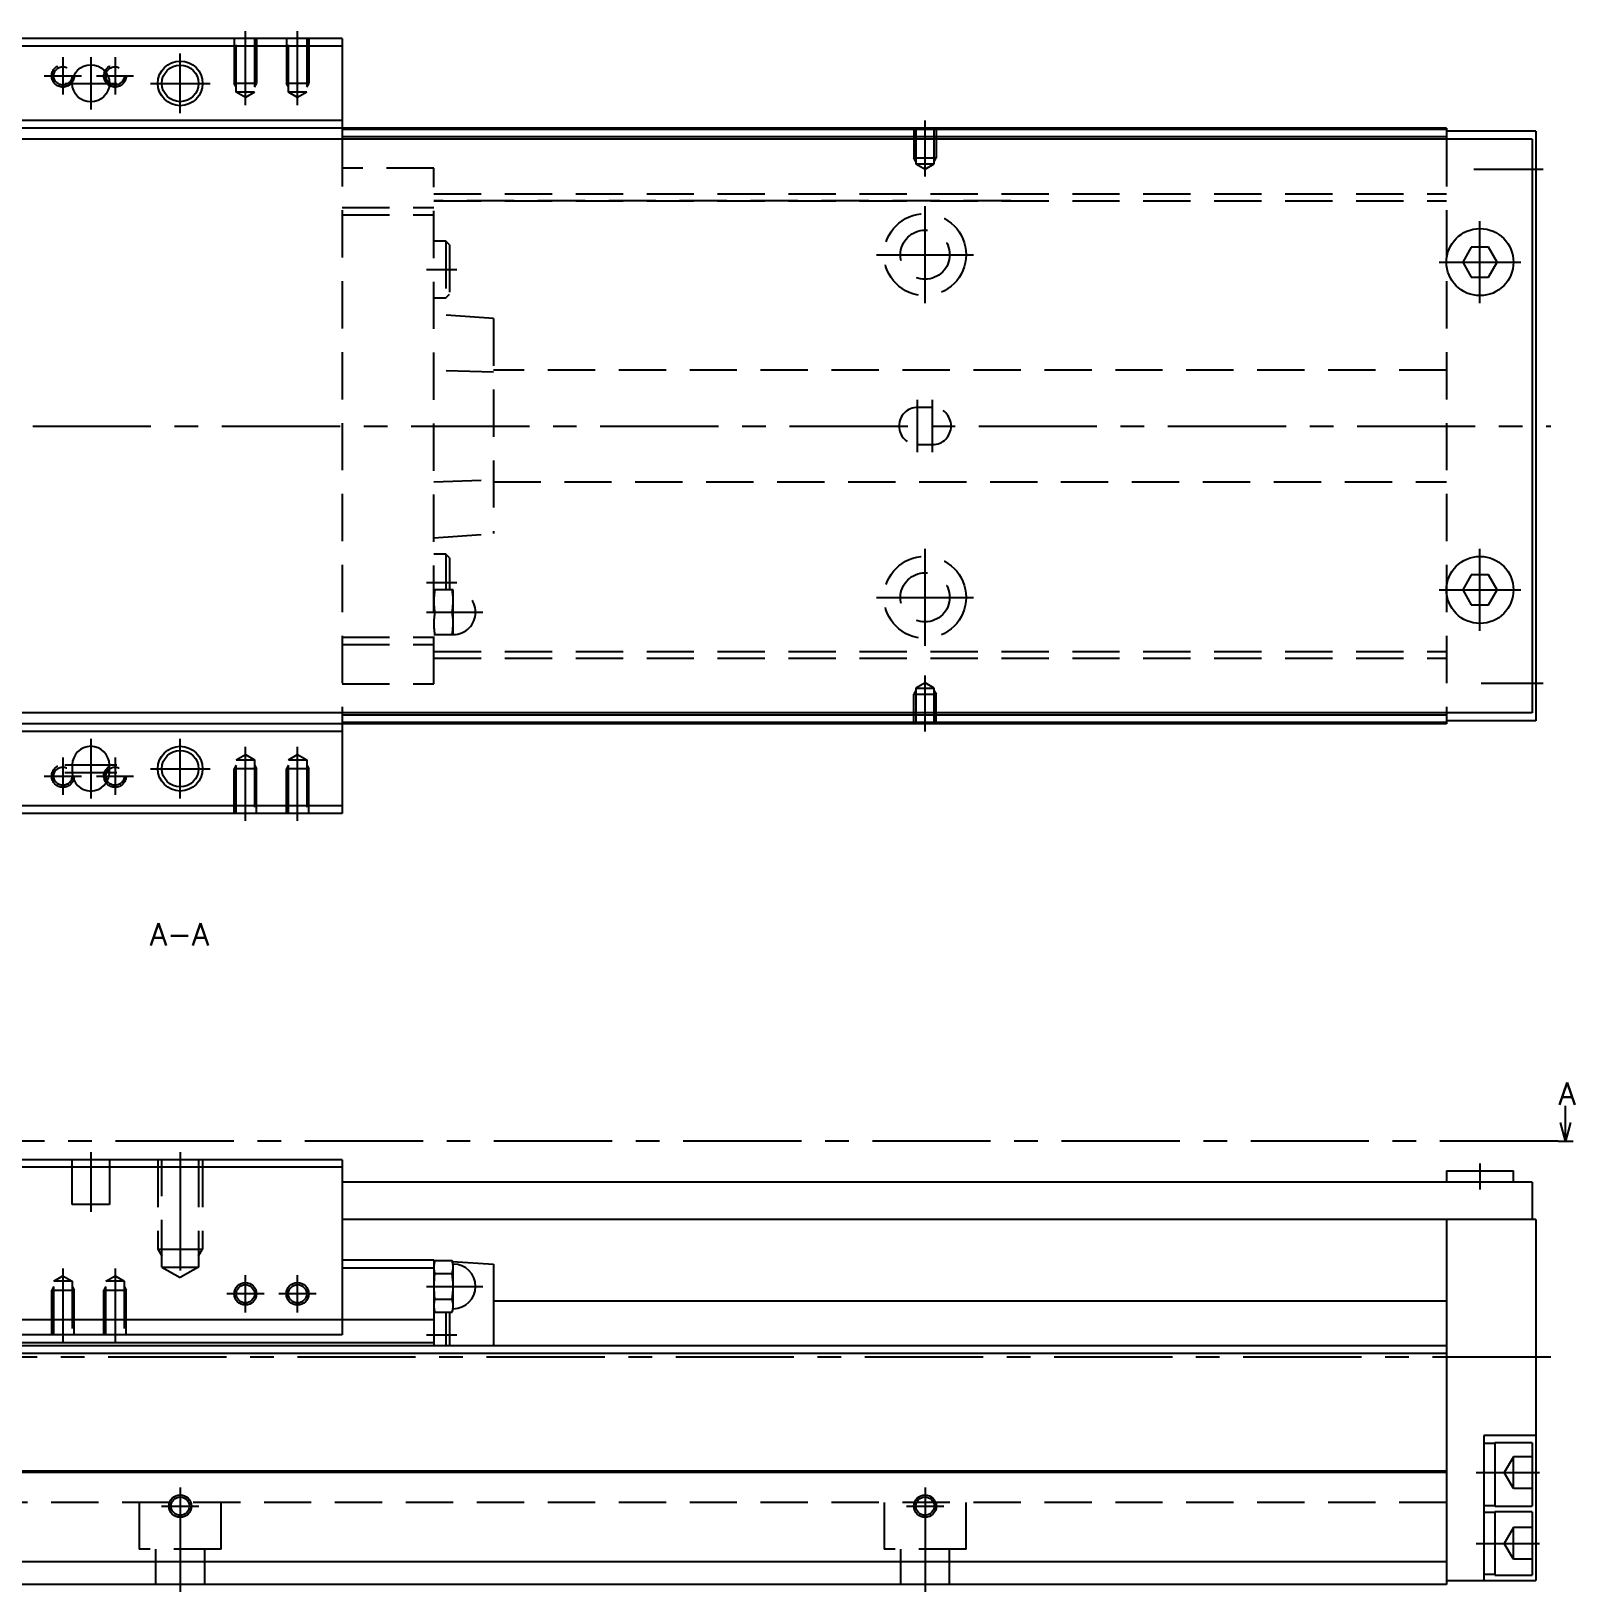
# Model space of a CAD drawing. Extents: x -2 to 736, y -8 to 353.
# Drawn here: x 528.7 to 735.9, y 9 to 218.5 of the extents above; entities that cross this region are included whole.
import ezdxf

# ---------------------------------------------------------------- set-up
doc = ezdxf.new("R2010")
doc.units = 0
doc.header["$LTSCALE"] = 0.5
doc.linetypes.add('CENTER', pattern=[50.8, 31.75, -6.35, 6.35, -6.35])
doc.linetypes.add('DASHED', pattern=[19.05, 12.7, -6.35])
for name, color, linetype in [('MSM_CENTER', 1, 'CENTER'), ('MSM_CONTINUOUS', 7, 'CONTINUOUS'), ('MSM_DASHED', 4, 'DASHED'), ('MSM_NARROW', 5, 'CONTINUOUS'), ('MSM_PART_NUMBER', 7, 'CONTINUOUS')]:
    doc.layers.add(name, color=color, linetype=linetype)
doc.styles.get("Standard").update_dxf_attribs({"font": 'txt.shx', "height": 3, "bigfont": 'bigfont.shx'})

msp = doc.modelspace()

# ---------------------------------------------------------------- linework, layer by layer
at = {"layer": 'MSM_CENTER'}
for p, q in [((557.42, 208.59), (557.42, 218.5)), ((564.42, 208.59), (564.42, 218.5)), ((532.92, 215), (532.92, 210)), ((536.67, 215), (536.67, 208)), ((539.92, 215), (539.92, 210)), ((548.67, 207.5), (548.67, 215.5)), ((530.42, 212.5), (535.42, 212.5)), ((537.42, 212.5), (542.42, 212.5)), ((533.17, 211.5), (540.17, 211.5)), ((544.67, 211.5), (552.67, 211.5)), ((648.67, 198.99), (648.67, 206.5)), ((722.34, 200), (731.67, 200)), ((648.67, 182), (648.67, 195)), ((723.17, 182), (723.17, 193)), ((581.72, 186.5), (585.82, 186.5)), ((642.17, 188.5), (655.17, 188.5)), ((717.67, 187.5), (728.67, 187.5)), ((647.67, 162), (647.67, 169)), ((649.67, 162), (649.67, 169)), ((325.67, 165.5), (732.67, 165.5)), ((648.67, 136), (648.67, 149)), ((723.17, 138), (723.17, 149)), ((581.72, 144.5), (585.82, 144.5)), ((642.17, 142.5), (655.17, 142.5)), ((717.67, 143.5), (728.67, 143.5)), ((581.72, 140.5), (589.32, 140.5)), ((648.67, 124.5), (648.67, 132.01)), ((723.34, 131), (731.67, 131)), ((536.67, 123.5), (536.67, 115.5)), ((548.67, 115.5), (548.67, 123.5)), ((557.42, 112.5), (557.42, 122.41)), ((564.42, 112.5), (564.42, 122.41)), ((532.92, 121), (532.92, 116)), ((533.17, 120), (540.17, 120)), ((539.92, 121), (539.92, 116)), ((544.67, 119.5), (552.67, 119.5)), ((530.42, 118.5), (535.42, 118.5)), ((533.17, 119), (540.17, 119)), ((537.42, 118.5), (542.42, 118.5)), ((733.67, 69.5), (320.67, 69.5)), ((536.67, 68), (536.67, 60)), ((548.67, 68), (548.67, 50.78)), ((723.17, 66.5), (723.17, 63)), ((532.92, 52.41), (532.92, 42.5)), ((539.92, 52.41), (539.92, 42.5)), ((557.42, 46.5), (557.42, 51.5)), ((564.42, 46.5), (564.42, 51.5)), ((559.92, 49), (554.92, 49)), ((566.92, 49), (561.92, 49)), ((581.72, 50), (589.32, 50)), ((581.72, 43.5), (585.82, 43.5)), ((732.67, 40.5), (325.67, 40.5)), ((722.67, 25), (731.17, 25)), ((548.67, 23), (548.67, 9)), ((648.67, 23), (648.67, 9)), ((546.17, 20.5), (551.17, 20.5)), ((646.17, 20.5), (651.17, 20.5)), ((722.67, 15.5), (731.17, 15.5))]:
    msp.add_line(p, q, dxfattribs=at)
at = {"layer": 'MSM_CONTINUOUS'}
for p, q in [((570.42, 217.5), (526.92, 217.5)), ((570.42, 216.5), (526.92, 216.5)), ((570.42, 217.5), (570.42, 204)), ((718.67, 205.5), (378.67, 205.5)), ((570.42, 206.5), (526.92, 206.5)), ((570.42, 205.5), (526.92, 205.5)), ((718.67, 205.5), (718.67, 204)), ((730.17, 204), (365.17, 204)), ((718.67, 205.3), (570.42, 205.3)), ((718.67, 204.3), (570.42, 204.3)), ((730.67, 205.1), (718.67, 205.1)), ((730.17, 204), (730.17, 127)), ((730.67, 205.1), (730.67, 125.9)), ((722.01, 189.5), (720.86, 187.5)), ((724.32, 189.5), (722.01, 189.5)), ((725.48, 187.5), (724.32, 189.5)), ((720.86, 187.5), (722.01, 185.5)), ((724.32, 185.5), (725.48, 187.5)), ((722.01, 185.5), (724.32, 185.5)), ((722.01, 145.5), (720.86, 143.5)), ((724.32, 145.5), (722.01, 145.5)), ((725.48, 143.5), (724.32, 145.5)), ((720.86, 143.5), (722.01, 141.5)), ((724.32, 141.5), (725.48, 143.5)), ((722.01, 141.5), (724.32, 141.5)), ((730.17, 127), (365.17, 127)), ((570.42, 127), (570.42, 113.5)), ((718.67, 126.7), (570.42, 126.7)), ((718.67, 125.7), (570.42, 125.7)), ((718.67, 127), (718.67, 125.5)), ((730.67, 125.9), (718.67, 125.9)), ((718.67, 125.5), (378.67, 125.5)), ((570.42, 125.5), (526.92, 125.5)), ((570.42, 124.5), (526.92, 124.5)), ((534.17, 120), (534.17, 119)), ((539.17, 119), (539.17, 120)), ((570.42, 114.5), (526.92, 114.5)), ((570.42, 113.5), (526.92, 113.5)), ((734.67, 69.5), (734.67, 74.23)), ((734.67, 69.5), (734, 72)), ((735.34, 72), (734.67, 69.5)), ((733.67, 69.5), (735.67, 69.5)), ((570.42, 67), (526.92, 67)), ((570.42, 66), (526.92, 66)), ((570.42, 67), (570.42, 43.5)), ((718.67, 65.5), (718.67, 64)), ((718.67, 65.5), (727.67, 65.5)), ((727.67, 64), (727.67, 65.5)), ((730.17, 64), (570.42, 64)), ((730.17, 64), (730.17, 59)), ((730.67, 59), (570.42, 59)), ((718.67, 59), (718.67, 10)), ((730.67, 59), (730.67, 10.5)), ((582.72, 53.5), (570.42, 53.5)), ((570.42, 52.5), (582.72, 52.5)), ((582.72, 53.5), (583.29, 53.46)), ((582.72, 53.5), (582.72, 42)), ((582.84, 53.46), (582.72, 53)), ((582.72, 52.41), (582.72, 52.6)), ((582.84, 53.46), (585.19, 53.46)), ((585.32, 53), (585.19, 53.46)), ((585.22, 53.34), (590.72, 53)), ((585.32, 47), (585.32, 53)), ((590.72, 53), (590.72, 42)), ((582.84, 51.73), (585.19, 51.73)), ((582.84, 48.27), (585.19, 48.27)), ((582.72, 47), (582.84, 46.54)), ((582.84, 46.54), (585.19, 46.54)), ((584.32, 46.54), (584.32, 42)), ((584.82, 46.54), (584.82, 42)), ((585.19, 46.54), (585.32, 47)), ((718.67, 48), (590.72, 48)), ((582.72, 45.5), (514.62, 45.5)), ((718.67, 42), (378.67, 42)), ((582.72, 42.4), (514.62, 42.4)), ((570.42, 43.5), (526.92, 43.5)), ((718.67, 41), (378.67, 41)), ((723.67, 30), (723.67, 10.5)), ((730.67, 30), (723.67, 30)), ((725.17, 28.9), (723.67, 28.9)), ((730.17, 29), (725.17, 29)), ((725.17, 29), (725.17, 20.5)), ((730.17, 29), (730.17, 20.5)), ((718.67, 25.2), (378.67, 25.2)), ((718.67, 25), (378.67, 25)), ((723.67, 20.6), (725.17, 20.6)), ((725.17, 19.65), (723.67, 19.65)), ((725.17, 20.5), (730.17, 20.5)), ((730.17, 19.75), (725.17, 19.75)), ((725.17, 19.75), (725.17, 11.25)), ((730.17, 19.75), (730.17, 11.25)), ((718.67, 13), (378.67, 13)), ((718.67, 10.5), (730.67, 10.5)), ((723.67, 11.35), (725.17, 11.35)), ((725.17, 11.25), (730.17, 11.25)), ((718.67, 10), (378.67, 10))]:
    msp.add_line(p, q, dxfattribs=at)
for centre, radius in [((536.67, 211.5), 2.5), ((548.67, 211.5), 2.46), ((723.17, 187.5), 4.5), ((723.17, 143.5), 4.5), ((548.67, 119.5), 2.46), ((557.42, 49), 1.23), ((564.42, 49), 1.23), ((548.67, 20.5), 1.23), ((648.67, 20.5), 1.23)]:
    msp.add_circle(centre, radius, dxfattribs=at)
for centre, radius, start, end in [((536.67, 120), 2.5, 0, 180), ((536.67, 119), 2.5, 180, 0), ((586.02, 52.57), 3.31, 164.2277, 179.4294), ((586.02, 52.63), 3.31, 180.5738, 195.7691), ((582.01, 52.56), 3.31, 0.5738, 15.7691), ((582.01, 52.63), 3.31, 344.2277, 359.4294), ((585.32, 50), 3, 270, 90), ((595.6, 49.95), 12.89, 172.0306, 179.7562), ((572.33, 49.94), 12.98, 0.2719, 7.9413), ((596.17, 50.1), 13.46, 180.407, 187.8062), ((586.02, 47.37), 3.31, 164.2277, 179.4294), ((571.86, 50.1), 13.46, 352.1938, 359.593), ((582.01, 47.37), 3.31, 0.5738, 15.7691), ((586.02, 47.44), 3.31, 180.5738, 195.7691), ((582.01, 47.43), 3.31, 344.2277, 359.4294)]:
    msp.add_arc(centre, radius, start, end, dxfattribs=at)
at = {"layer": 'MSM_DASHED'}
for p, q in [((555.92, 217.5), (555.92, 211.5)), ((556.19, 210.3), (556.19, 217.5)), ((558.65, 217.5), (558.65, 210.3)), ((558.92, 217.5), (558.92, 211.5)), ((562.92, 217.5), (562.92, 211.5)), ((563.19, 210.3), (563.19, 217.5)), ((565.65, 217.5), (565.65, 210.3)), ((565.92, 217.5), (565.92, 211.5)), ((558.92, 211.5), (555.92, 211.5)), ((556.19, 211.03), (555.92, 211.5)), ((558.65, 210.3), (556.19, 210.3)), ((557.42, 209.59), (556.19, 210.3)), ((558.65, 210.3), (557.42, 209.59)), ((558.65, 211.03), (558.92, 211.5)), ((565.92, 211.5), (562.92, 211.5)), ((563.19, 211.03), (562.92, 211.5)), ((565.65, 210.3), (563.19, 210.3)), ((564.42, 209.59), (563.19, 210.3)), ((565.65, 210.3), (564.42, 209.59)), ((565.65, 211.03), (565.92, 211.5)), ((647.17, 205.5), (647.17, 201.5)), ((647.44, 205.5), (647.44, 200.7)), ((649.9, 200.7), (649.9, 205.5)), ((650.17, 205.5), (650.17, 201.5)), ((570.42, 204), (570.42, 127)), ((718.67, 204), (718.67, 127)), ((647.17, 201.5), (650.17, 201.5)), ((647.44, 201.03), (647.17, 201.5)), ((649.9, 201.03), (650.17, 201.5)), ((582.72, 200.1), (570.42, 200.1)), ((582.72, 130.9), (582.72, 200.1)), ((647.44, 200.7), (649.9, 200.7)), ((647.44, 200.7), (648.67, 199.99)), ((648.67, 199.99), (649.9, 200.7)), ((570.42, 194.85), (582.72, 194.85)), ((582.72, 196.65), (718.67, 196.65)), ((660.17, 195.75), (582.72, 195.75)), ((582.72, 195.75), (718.67, 195.75)), ((570.42, 193.85), (582.72, 193.85)), ((584.32, 190.3), (582.72, 190.3)), ((584.32, 190.3), (584.32, 182.7)), ((584.82, 189.8), (584.32, 190.3)), ((584.82, 189.8), (584.82, 183.2)), ((582.72, 182.7), (584.32, 182.7)), ((584.32, 182.7), (584.82, 183.2)), ((590.72, 179.94), (582.72, 180.5)), ((590.72, 179.94), (590.72, 151.06)), ((590.72, 172.73), (582.72, 172.98)), ((718.67, 173), (590.72, 173)), ((649.67, 168), (647.67, 168)), ((647.67, 163), (649.67, 163)), ((582.72, 158.02), (590.72, 158.27)), ((590.72, 158), (718.67, 158)), ((582.72, 150.5), (590.72, 151.06)), ((584.32, 148.3), (582.72, 148.3)), ((584.82, 147.8), (584.32, 148.3)), ((584.32, 148.3), (584.32, 143.5)), ((584.82, 147.8), (584.82, 143.5)), ((585.32, 143.5), (582.72, 143.5)), ((585.32, 137.5), (585.32, 143.5)), ((582.84, 140.5), (585.19, 140.5)), ((570.42, 137.15), (582.72, 137.15)), ((582.72, 137.5), (585.32, 137.5)), ((570.42, 136.15), (582.72, 136.15)), ((582.72, 135.25), (718.67, 135.25)), ((582.72, 134.35), (718.67, 134.35)), ((570.42, 130.9), (582.72, 130.9)), ((647.44, 129.97), (647.17, 129.5)), ((648.67, 131.01), (647.44, 130.3)), ((647.44, 130.3), (649.9, 130.3)), ((647.44, 130.3), (647.44, 125.5)), ((649.9, 130.3), (648.67, 131.01)), ((649.9, 125.5), (649.9, 130.3)), ((649.9, 129.97), (650.17, 129.5)), ((647.17, 129.5), (650.17, 129.5)), ((647.17, 125.5), (647.17, 129.5)), ((650.17, 125.5), (650.17, 129.5)), ((556.19, 119.97), (555.92, 119.5)), ((558.92, 119.5), (555.92, 119.5)), ((555.92, 113.5), (555.92, 119.5)), ((556.19, 120.7), (557.42, 121.41)), ((556.19, 113.5), (556.19, 120.7)), ((556.19, 120.7), (558.65, 120.7)), ((557.42, 121.41), (558.65, 120.7)), ((558.65, 120.7), (558.65, 113.5)), ((558.65, 119.97), (558.92, 119.5)), ((558.92, 113.5), (558.92, 119.5)), ((563.19, 119.97), (562.92, 119.5)), ((565.92, 119.5), (562.92, 119.5)), ((562.92, 113.5), (562.92, 119.5)), ((563.19, 120.7), (564.42, 121.41)), ((563.19, 120.7), (565.65, 120.7)), ((563.19, 113.5), (563.19, 120.7)), ((564.42, 121.41), (565.65, 120.7)), ((565.65, 120.7), (565.65, 113.5)), ((565.65, 119.97), (565.92, 119.5)), ((565.92, 113.5), (565.92, 119.5)), ((534.17, 61), (534.17, 67)), ((539.17, 67), (539.17, 61)), ((545.67, 67), (545.67, 55)), ((546.21, 52.6), (546.21, 67)), ((551.12, 67), (551.12, 52.6)), ((551.67, 67), (551.67, 55)), ((539.17, 61), (534.17, 61)), ((545.67, 55), (551.67, 55)), ((545.67, 55), (546.21, 54.06)), ((551.12, 54.06), (551.67, 55)), ((546.21, 52.6), (551.12, 52.6)), ((546.21, 52.6), (548.67, 51.18)), ((551.12, 52.6), (548.67, 51.18)), ((531.69, 50.7), (532.92, 51.41)), ((531.69, 43.5), (531.69, 50.7)), ((534.15, 50.7), (531.69, 50.7)), ((532.92, 51.41), (534.15, 50.7)), ((534.15, 50.7), (534.15, 43.5)), ((538.69, 50.7), (539.92, 51.41)), ((538.69, 43.5), (538.69, 50.7)), ((541.15, 50.7), (538.69, 50.7)), ((539.92, 51.41), (541.15, 50.7)), ((541.15, 50.7), (541.15, 43.5)), ((531.69, 49.97), (531.42, 49.5)), ((531.42, 43.5), (531.42, 49.5)), ((531.42, 49.5), (534.42, 49.5)), ((534.15, 49.97), (534.42, 49.5)), ((534.42, 43.5), (534.42, 49.5)), ((538.69, 49.97), (538.42, 49.5)), ((538.42, 43.5), (538.42, 49.5)), ((538.42, 49.5), (541.42, 49.5)), ((541.15, 49.97), (541.42, 49.5)), ((541.42, 43.5), (541.42, 49.5)), ((727.67, 27.12), (726.44, 25)), ((727.67, 22.88), (727.67, 27.12)), ((730.17, 27.12), (727.67, 27.12)), ((727.67, 22.88), (726.44, 25)), ((727.67, 25), (730.17, 25)), ((718.67, 21), (378.67, 21)), ((543.17, 21), (543.17, 14.7)), ((554.17, 14.7), (554.17, 21)), ((643.17, 21), (643.17, 14.7)), ((654.17, 14.7), (654.17, 21)), ((730.17, 22.88), (727.67, 22.88)), ((727.67, 17.62), (726.44, 15.5)), ((727.67, 13.38), (727.67, 17.62)), ((730.17, 17.62), (727.67, 17.62)), ((554.17, 14.7), (543.17, 14.7)), ((545.37, 14.7), (545.37, 10)), ((551.97, 10), (551.97, 14.7)), ((654.17, 14.7), (643.17, 14.7)), ((645.37, 14.7), (645.37, 10)), ((651.97, 10), (651.97, 14.7)), ((727.67, 13.38), (726.44, 15.5)), ((727.67, 15.5), (730.17, 15.5)), ((730.17, 13.38), (727.67, 13.38))]:
    msp.add_line(p, q, dxfattribs=at)
for centre, radius in [((532.92, 212.5), 1.5), ((532.92, 212.5), 1.23), ((539.92, 212.5), 1.5), ((539.92, 212.5), 1.23), ((648.67, 188.5), 5.5), ((648.67, 188.5), 3.3), ((648.67, 142.5), 5.5), ((648.67, 142.5), 3.3), ((532.92, 118.5), 1.5), ((532.92, 118.5), 1.23), ((539.92, 118.5), 1.5), ((539.92, 118.5), 1.23)]:
    msp.add_circle(centre, radius, dxfattribs=at)
for centre, radius, start, end in [((647.67, 165.5), 2.5, 90, 270), ((649.67, 165.5), 2.5, 270, 90), ((592.41, 141.95), 9.69, 170.8086, 179.713), ((575.62, 141.95), 9.7, 0.2886, 9.1898), ((585.32, 140.5), 3, 270, 90), ((592.41, 142.05), 9.7, 180.2886, 189.1898), ((592.41, 138.95), 9.69, 170.8086, 179.713), ((575.62, 142.05), 9.69, 350.8086, 359.713), ((575.62, 138.95), 9.7, 0.2886, 9.1898), ((592.41, 139.05), 9.7, 180.2886, 189.1898), ((575.62, 139.05), 9.69, 350.8086, 359.713)]:
    msp.add_arc(centre, radius, start, end, dxfattribs=at)
at = {"layer": 'MSM_NARROW'}
for centre, radius in [((548.67, 211.5), 3), ((548.67, 119.5), 3), ((557.42, 49), 1.5), ((564.42, 49), 1.5), ((548.67, 20.5), 1.5), ((648.67, 20.5), 1.5)]:
    msp.add_circle(centre, radius, dxfattribs=at)

# ---------------------------------------------------------------- texts
at = {"layer": 'MSM_PART_NUMBER'}
for s, p in [('A-A', (544.6, 95.78)), ('A', (733.71, 74.39))]:
    msp.add_text(s, height=3, dxfattribs=at).set_placement(p)

doc.saveas('drawing.dxf')
